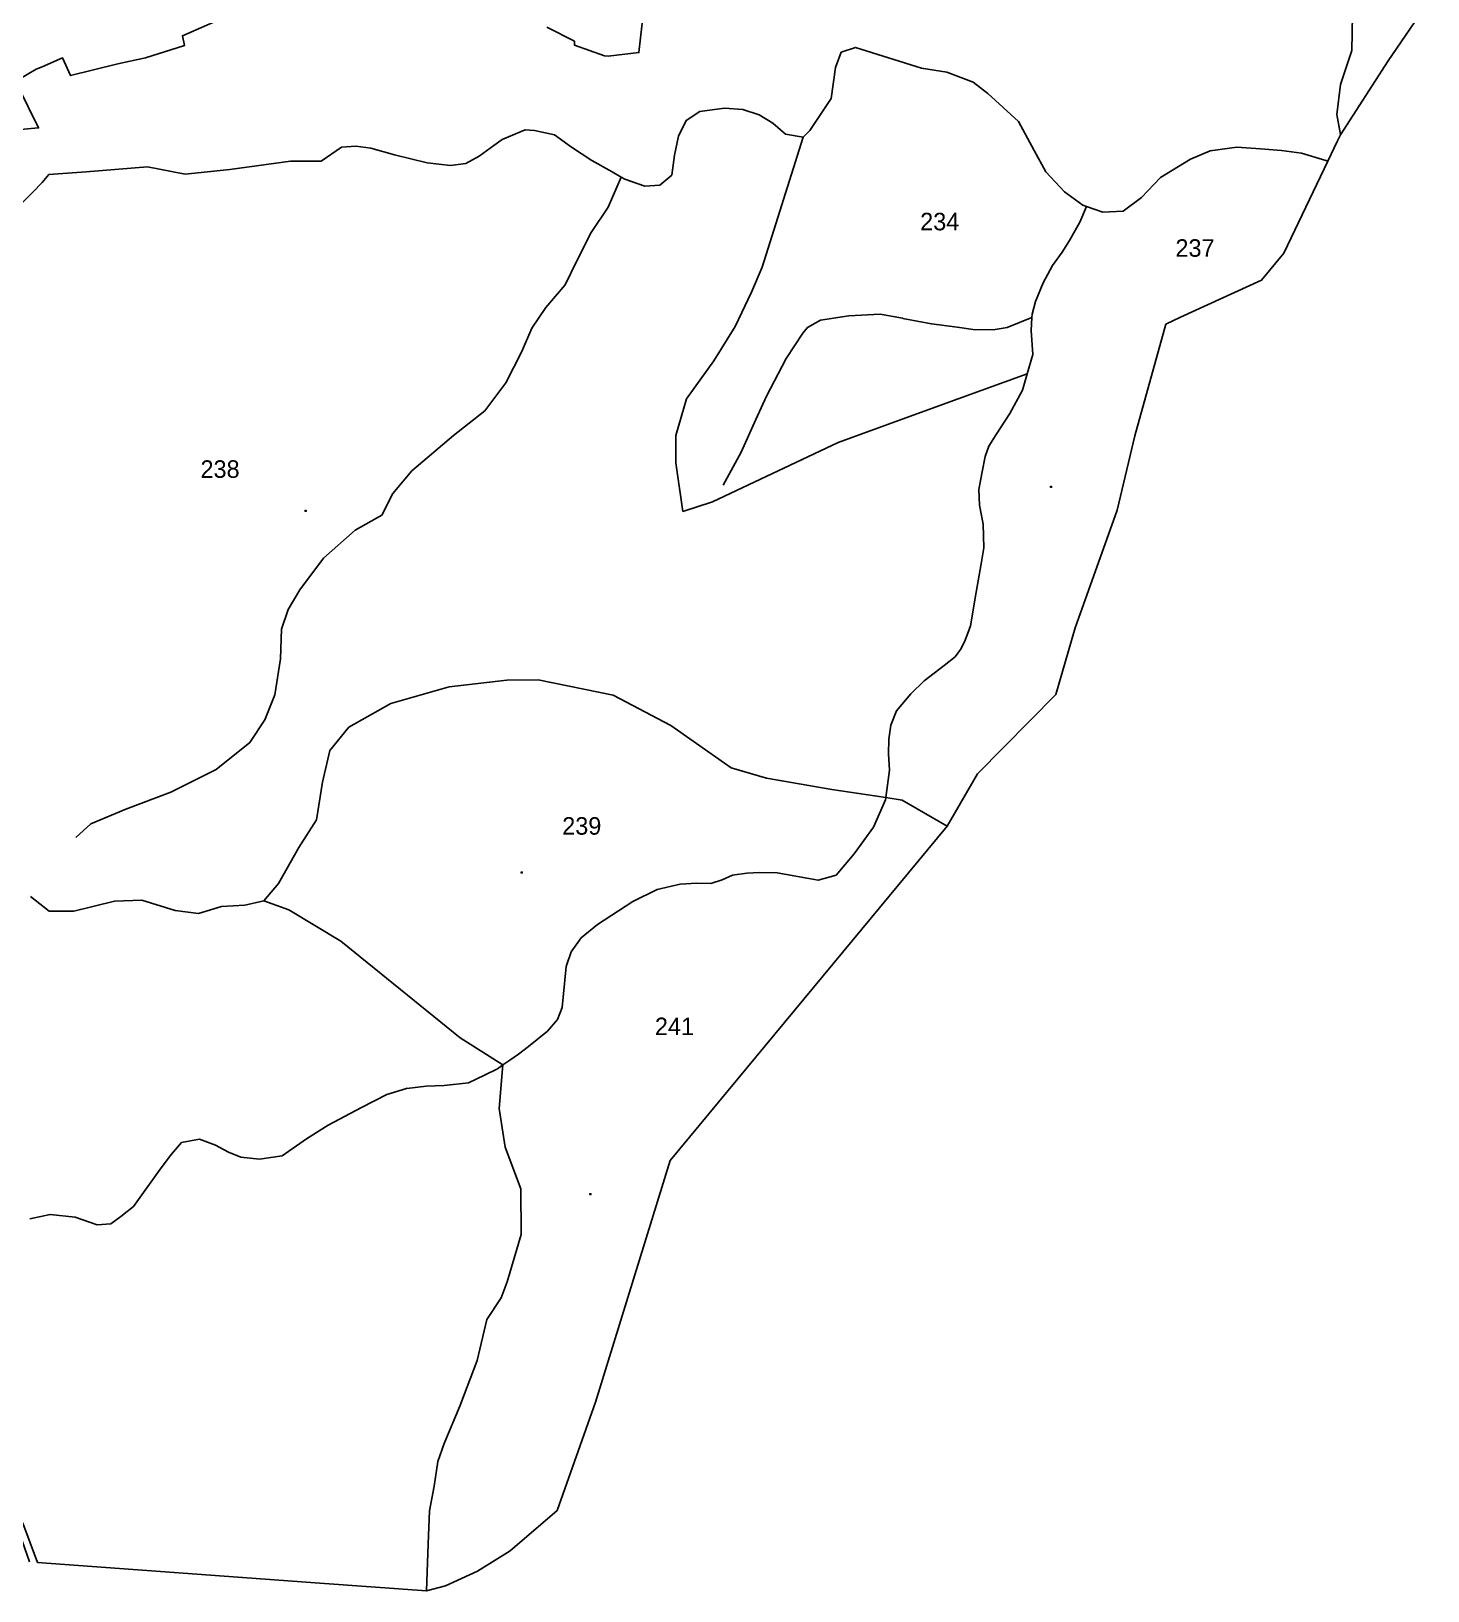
# Model space of a CAD drawing. Extents: x -2 to 556627, y -26 to 1844389.
# Drawn here: x 554618 to 556211, y 1838155 to 1839934 of the extents above; entities that cross this region are included whole.
import ezdxf

# ---------------------------------------------------------------- set-up
doc = ezdxf.new("R2010")
doc.units = 0
for name, color, linetype in [('Level 10', 7, 'Continuous'), ('Level 11', 7, 'Continuous'), ('Level 13', 7, 'Continuous')]:
    doc.layers.add(name, color=color, linetype=linetype)

msp = doc.modelspace()

# ---------------------------------------------------------------- linework, layer by layer
at = {"layer": 'Level 10'}
for p, q in [((555633.8, 1839891.47), (555662.54, 1839886.95)), ((555662.54, 1839886.95), (555692.71, 1839875.57)), ((555381, 1839842), (555408.93, 1839845.92)), ((555408.93, 1839845.92), (555430.11, 1839844.41)), ((556107.41, 1839838.8), (556111.5, 1839815.94)), ((554988.79, 1839802.7), (555005.55, 1839800.29)), ((555145.92, 1839803.53), (555155.38, 1839810.05)), ((555215.04, 1839815.55), (555234.73, 1839801.4)), ((556111.5, 1839815.94), (556111.64, 1839815.63)), ((554914.13, 1839785.4), (554949.13, 1839785.42)), ((555993.31, 1839801.4), (556020.44, 1839799.41)), ((554681.12, 1839773.51), (554751.15, 1839779.21)), ((554751.15, 1839779.21), (554794.03, 1839770.79)), ((554620.22, 1839750.24), (554630.81, 1839760.99)), ((555817.65, 1839735.4), (555821.92, 1839733.87)), ((555783.2, 1839666.63), (555794.37, 1839681.71)), ((555794.37, 1839681.71), (555802.48, 1839695.22)), ((555772.45, 1839646.76), (555783.2, 1839666.63)), ((555763.69, 1839625.36), (555772.45, 1839646.76)), ((555759.92, 1839610.95), (555763.69, 1839625.36)), ((555759.69, 1839607.15), (555759.92, 1839610.95)), ((555612.13, 1839606.36), (555612.6209, 1839606.2646)), ((555754.23, 1839542.93), (555760.73, 1839565.11)), ((555748.83, 1839524.53), (555754.23, 1839542.93)), ((555734.7, 1839497.58), (555748.83, 1839524.53)), ((555699.3, 1839410.99), (555702.81, 1839431.37)), ((555704.11, 1839371.58), (555705.05, 1839344.62)), ((555095.2, 1839185.96), (555160.94, 1839193.59)), ((555160.94, 1839193.59), (555196.43, 1839193.82)), ((555621.77, 1839178.16), (555636.78, 1839192.91)), ((555596.4, 1839126.34), (555598.82, 1839142.32)), ((555596.15, 1839109.56), (555596.4, 1839126.34)), ((555596.15, 1839109.56), (555597.45, 1839091.16)), ((555592.91, 1839059.65), (555597.45, 1839091.16)), ((555592.91, 1839059.65), (555611.64, 1839056.85)), ((555611.64, 1839056.85), (555663.17, 1839026.94)), ((555434.68, 1838973.38), (555449.03, 1838974.33)), ((555393.35, 1838961.59), (555406.37, 1838966.07)), ((555234.24, 1838883.81), (555245.66, 1838899.95)), ((555228.34, 1838867.03), (555234.24, 1838883.81)), ((555224.05, 1838820.47), (555228.34, 1838867.03)), ((555046.44, 1838728.08), (555046.9397, 1838728.1329)), ((555158.84, 1838660.9), (555176.85, 1838613.45)), ((555176.85, 1838613.45), (555177.15, 1838561.32)), ((555138.2, 1838464.43), (555154.43, 1838489.16))]:
    msp.add_line(p, q, dxfattribs=at)
for points in [[(556111.64, 1839815.63), (556166.04, 1839900), (556211.22, 1839965.92)], [(554603.57, 1839878.19), (554624.2, 1839890.57), (554630.71, 1839893.09), (554654.21, 1839903.34), (554663.14, 1839883.13), (554717.22, 1839896.46), (554748.62, 1839903.25), (554793.2, 1839917.27), (554790.87, 1839928.5), (554849.72, 1839954.21)], [(556107.41, 1839838.8), (556111.74, 1839872.89), (556124.39, 1839911.77), (556125.44, 1839952.27)], [(555206.46, 1839938.26), (555238.13, 1839922.25), (555237.89, 1839917.88), (555272.12, 1839905.61), (555276.55, 1839905.07), (555311.54, 1839909.39), (555315.02, 1839943.04)], [(555530.56, 1839857), (555535.78, 1839892.26), (555542.01, 1839909.64)], [(555542.01, 1839909.64), (555558.56, 1839915.2), (555633.8, 1839891.47)], [(555692.71, 1839875.57), (555709.58, 1839862.84), (555744.49, 1839830.87)], [(554564.26, 1839817.86), (554626.87, 1839823.47), (554603.42, 1839870.81)], [(555498.79, 1839812.84), (555506.41, 1839820.6), (555530.56, 1839857)], [(555356.46, 1839814.08), (555365.47, 1839831.93), (555381, 1839842)], [(555430.11, 1839844.41), (555448.49, 1839838.52), (555464.11, 1839828.79)], [(555155.38, 1839810.05), (555181.73, 1839821.14), (555192.36, 1839820.44), (555215.04, 1839815.55)], [(555464.11, 1839828.79), (555478.53, 1839816.27), (555498.79, 1839812.84)], [(555744.49, 1839830.87), (555762.3, 1839797.51), (555775.54, 1839773.23), (555797, 1839750.47), (555817.65, 1839735.4)], [(554949.13, 1839785.42), (554972.11, 1839801.33), (554988.79, 1839802.7)], [(555070.16, 1839783.57), (555096.49, 1839780.53), (555114.12, 1839782.66), (555129.13, 1839791.08), (555145.92, 1839803.53)], [(555291.12, 1839767.28), (555295.33, 1839764.87), (555318.39, 1839757.07), (555335.31, 1839758.26), (555349.07, 1839769.68), (555352.16, 1839792.43), (555356.46, 1839814.08)], [(555396.75, 1839557.85), (555421.08, 1839597.06), (555440, 1839636.26), (555452.16, 1839664.66), (555498.79, 1839812.84)], [(556097.02, 1839785.39), (556108.1, 1839808.53), (556111.64, 1839815.63)], [(554794.03, 1839770.79), (554844.73, 1839775.95), (554914.13, 1839785.4)], [(555005.55, 1839800.29), (555032.6, 1839792.6), (555070.16, 1839783.57)], [(555234.73, 1839801.4), (555257.63, 1839786.11), (555280.84, 1839773.17), (555291.12, 1839767.28)], [(555663.17, 1839026.94), (555697.73, 1839086.95), (555786.99, 1839177.31), (555808.98, 1839253.48), (555856.87, 1839387.57), (555876.94, 1839472.35), (555912.61, 1839599.51), (555929.3, 1839607.69), (556021.64, 1839649.84), (556046.94, 1839680.75), (556097.02, 1839785.39)], [(555884.58, 1839744.08), (555906.5, 1839767.01), (555940.51, 1839787.86), (555963.18, 1839797.29), (555993.31, 1839801.4)], [(556020.44, 1839799.41), (556044.3, 1839797.52), (556067.26, 1839794.45), (556095.02, 1839786.23), (556097.02, 1839785.39)], [(554630.81, 1839760.99), (554638.65, 1839770.31), (554681.12, 1839773.51)], [(554669.29, 1839014.12), (554686.52, 1839029.9), (554726.3, 1839046.67), (554777.69, 1839065.78), (554829.48, 1839091.83), (554867.83, 1839122.53), (554885.02, 1839148.26), (554896.07, 1839176.81), (554902.67, 1839217.89), (554903.82, 1839251.7), (554911.28, 1839274.35), (554924.93, 1839296.61), (554951.57, 1839332.7), (554987.79, 1839364.55), (555018.41, 1839381.8), (555030.64, 1839406.35), (555052.55, 1839432.49), (555100.12, 1839472.79), (555135.61, 1839500.64), (555159.62, 1839532.73), (555177.47, 1839567.85), (555189.31, 1839595), (555205.47, 1839618.5), (555227.4, 1839644.43), (555240.8, 1839671.86), (555257.06, 1839704.05), (555276.53, 1839733.1), (555291.12, 1839767.28)], [(554579.15, 1839730.68), (554593.76, 1839731.76), (554609.37, 1839739.09), (554620.22, 1839750.24)], [(555802.48, 1839695.22), (555809.12, 1839706.32), (555814.27, 1839715.97), (555821.92, 1839733.87)], [(555821.92, 1839733.87), (555840.44, 1839727.26), (555863.89, 1839728.47), (555884.58, 1839744.08)], [(555407.45, 1839415.84), (555428.28, 1839453.49), (555444.9, 1839491), (555456.99, 1839517.48), (555479.43, 1839560.4), (555498.36, 1839589.26), (555503.81, 1839595.88), (555518.4, 1839604.25), (555550.86, 1839608.98), (555586.52, 1839611.08), (555612.13, 1839606.36)], [(555612.6209, 1839606.2646), (555645.01, 1839599.97), (555674.26, 1839596.37), (555692.85, 1839593.68), (555715.39, 1839592.98), (555731.56, 1839595.86), (555759.69, 1839607.15)], [(555759.69, 1839607.15), (555758.81, 1839592.26), (555760.73, 1839565.11)], [(555396.75, 1839557.85), (555365.67, 1839514.59), (555353.51, 1839472.68), (555353.51, 1839441.58), (555361.61, 1839386.15), (555395.4, 1839396.97), (555538.63, 1839464.56)], [(555538.63, 1839464.56), (555649.44, 1839505.12), (555754.23, 1839542.93)], [(555702.81, 1839431.37), (555706.41, 1839448.71), (555710.55, 1839460.44), (555719.01, 1839473.68), (555734.7, 1839497.58)], [(555699.3, 1839410.99), (555699.98, 1839393.16), (555704.11, 1839371.58)], [(555678.33, 1839228.46), (555682.82, 1839237.48), (555686.7, 1839247.17), (555689.48, 1839255.5), (555696.06, 1839294), (555701.88, 1839326.39), (555705.05, 1839344.62)], [(555636.78, 1839192.91), (555659.68, 1839210.17), (555672.13, 1839220.36), (555678.33, 1839228.46)], [(554883.59, 1838942), (554900.25, 1838961.75), (554923.66, 1839002.96), (554943.69, 1839034.27), (554950.57, 1839077.25), (554959.07, 1839113.59), (554980.73, 1839139.93), (555028.5, 1839166.89), (555095.2, 1839185.96)], [(555196.43, 1839193.82), (555281.95, 1839176.42), (555347.7, 1839142.09)], [(555598.82, 1839142.32), (555605.3, 1839158.58), (555621.77, 1839178.16)], [(555347.7, 1839142.09), (555416.71, 1839093.66), (555457.17, 1839081.7)], [(555457.17, 1839081.7), (555531.65, 1839068.81), (555592.91, 1839059.65)], [(555579.07, 1839026.08), (555592.53, 1839057), (555592.91, 1839059.65)], [(555218.11, 1838246.66), (555262.04, 1838370.18), (555347.2, 1838646.02), (555663.17, 1839026.94)], [(555536.51, 1838971.32), (555556.79, 1838995.45), (555579.07, 1839026.08)], [(555406.37, 1838966.07), (555418.38, 1838971.16), (555434.68, 1838973.38)], [(555449.03, 1838974.33), (555469.11, 1838973.72), (555515.98, 1838965.7), (555536.51, 1838971.32)], [(555245.66, 1838899.95), (555264.32, 1838914.99), (555304.49, 1838941.11), (555332.41, 1838954.77)], [(555332.41, 1838954.77), (555358.43, 1838961.09), (555377.58, 1838962.16), (555393.35, 1838961.59)], [(554617.43, 1838946.97), (554638.82, 1838930.29), (554666.92, 1838930.12), (554713.29, 1838941.41), (554744.71, 1838942.87), (554782.67, 1838931.05), (554809.1, 1838927.57), (554835.6, 1838935.68), (554862.07, 1838937.17), (554883.59, 1838942)], [(554883.59, 1838942), (554912.39, 1838931.69), (554971.36, 1838895.81), (555107.64, 1838785.8), (555156.24, 1838754.75)], [(555207.15, 1838793.26), (555218.75, 1838806.8), (555224.05, 1838820.47)], [(555156.24, 1838754.75), (555164.17, 1838760.34), (555174.2, 1838767.21), (555185.41, 1838775.78), (555207.15, 1838793.26)], [(555046.9397, 1838728.1329), (555068.91, 1838730.46), (555089.44, 1838731.36), (555117.06, 1838734.51), (555135.37, 1838743.24), (555150.28, 1838750.54), (555156.24, 1838754.75)], [(555156.24, 1838754.75), (555151.95, 1838705.28), (555158.84, 1838660.9)], [(554616.68, 1838579.26), (554639.88, 1838584.44), (554668.71, 1838581.34), (554693.79, 1838572.38), (554709.04, 1838573.74), (554720.68, 1838582.15), (554735.12, 1838593.52), (554766.63, 1838637.33), (554778.21, 1838652.95), (554789.83, 1838666.28), (554810.46, 1838670.13), (554828.6, 1838663.33), (554843.22, 1838655.2), (554857.65, 1838649.67), (554878.87, 1838647.19), (554904.71, 1838651.28), (554932.46, 1838670.37), (554957.21, 1838686.19), (554995.24, 1838706.1), (555024.06, 1838721.11), (555046.44, 1838728.08)], [(555154.43, 1838489.16), (555161.2, 1838507.5), (555177.15, 1838561.32)], [(555077.87, 1838274.47), (555081.99, 1838302.69), (555089.47, 1838323.1), (555107.28, 1838365.81), (555127.01, 1838417.74), (555138.2, 1838464.43)], [(555069.19, 1838155.1), (555071.22, 1838208.8), (555072.5, 1838246.36), (555077.87, 1838274.47)], [(555069.19, 1838155.1), (555091.03, 1838160.68), (555127.57, 1838177.43), (555164.57, 1838200.78), (555218.11, 1838246.66)], [(554616.51, 1838188.06), (554600.25, 1838235.03), (554608.77, 1838232.25), (554625.43, 1838187.41)], [(554625.43, 1838187.41), (554947.38, 1838163.97), (555069.19, 1838155.1)]]:
    msp.add_lwpolyline(points, dxfattribs=at)
at = {"layer": 'Level 11'}
for p, q in [((555780.885, 1839414.17), (555780.26, 1839414.17)), ((555781.51, 1839414.795), (555780.885, 1839414.17)), ((555780.885, 1839414.17), (555781.51, 1839413.545)), ((555781.51, 1839415.42), (555781.51, 1839414.795)), ((555782.135, 1839414.17), (555781.51, 1839414.795)), ((555781.51, 1839413.545), (555782.135, 1839414.17)), ((555781.51, 1839413.545), (555781.51, 1839412.92)), ((555782.76, 1839414.17), (555782.135, 1839414.17)), ((554930.735, 1839386.74), (554930.11, 1839386.74)), ((554931.36, 1839387.365), (554930.735, 1839386.74)), ((554930.735, 1839386.74), (554931.36, 1839386.115)), ((554931.36, 1839387.99), (554931.36, 1839387.365)), ((554931.985, 1839386.74), (554931.36, 1839387.365)), ((554931.36, 1839386.115), (554931.985, 1839386.74)), ((554931.36, 1839386.115), (554931.36, 1839385.49)), ((554932.61, 1839386.74), (554931.985, 1839386.74)), ((555177.235, 1838974.28), (555176.61, 1838974.28)), ((555177.86, 1838974.905), (555177.235, 1838974.28)), ((555177.235, 1838974.28), (555177.86, 1838973.655)), ((555177.86, 1838975.53), (555177.86, 1838974.905)), ((555178.485, 1838974.28), (555177.86, 1838974.905)), ((555177.86, 1838973.655), (555178.485, 1838974.28)), ((555177.86, 1838973.655), (555177.86, 1838973.03)), ((555179.11, 1838974.28), (555178.485, 1838974.28)), ((555255.455, 1838607.38), (555254.83, 1838607.38)), ((555256.08, 1838608.005), (555255.455, 1838607.38)), ((555255.455, 1838607.38), (555256.08, 1838606.755)), ((555256.08, 1838608.63), (555256.08, 1838608.005)), ((555256.705, 1838607.38), (555256.08, 1838608.005)), ((555256.08, 1838606.755), (555256.705, 1838607.38)), ((555256.08, 1838606.755), (555256.08, 1838606.13)), ((555257.33, 1838607.38), (555256.705, 1838607.38))]:
    msp.add_line(p, q, dxfattribs=at)
for centre in [(555781.5097, 1839414.17), (554931.3598, 1839386.74), (555177.8598, 1838974.28), (555256.0797, 1838607.38)]:
    msp.add_circle(centre, 0.15, dxfattribs=at)

# ---------------------------------------------------------------- texts
at = {"layer": 'Level 13'}
for s, height, p in [('234', 19.99998, (555632.25, 1839706.62)), ('237', 19.99998, (555923.38, 1839676.45)), ('0', 2, (555611.6704, 1839605.31)), ('238', 19.99998, (554811.46, 1839424.35)), ('239', 19.99998, (555224, 1839017.4)), ('241', 19.99998, (555329.71, 1838788.81)), ('0', 2, (555045.9904, 1838727.11))]:
    msp.add_text(s, height=height, dxfattribs=at).set_placement(p)

doc.saveas('drawing.dxf')
